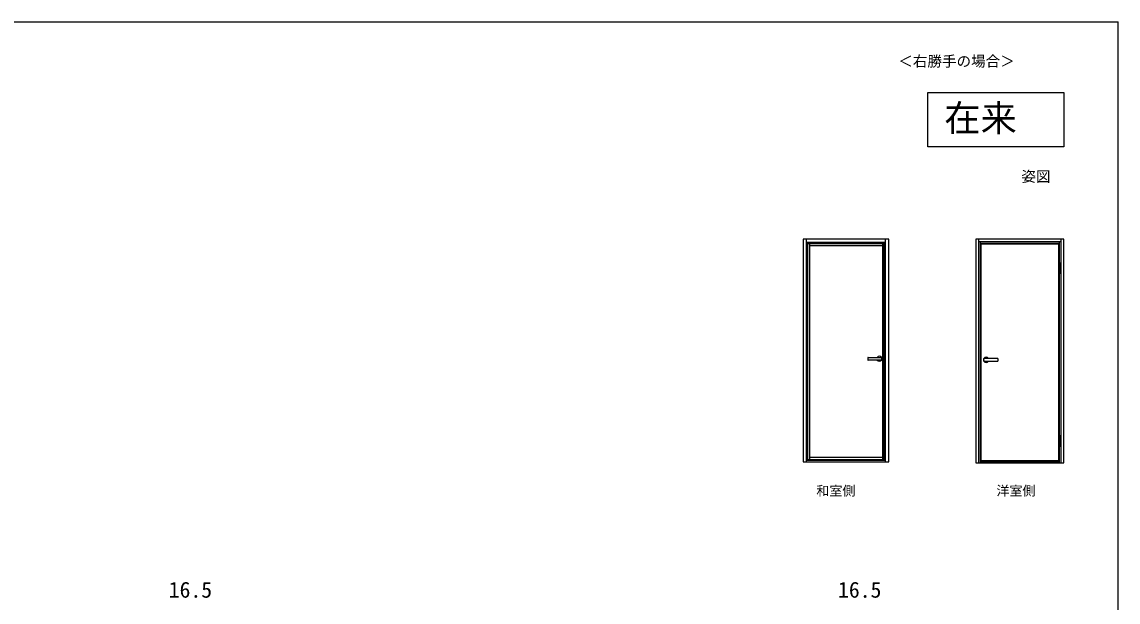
# Model space of a CAD drawing. Units: millimetres, scale not verified. Extents: x -438 to 438, y -652 to 649.
# Drawn here: x -67 to 438, y 356 to 623 of the extents above; entities that cross this region are included whole.
import ezdxf
from ezdxf.enums import TextEntityAlignment as Align

# ---------------------------------------------------------------- set-up
doc = ezdxf.new("R2010")
doc.units = ezdxf.units.MM
doc.header["$LTSCALE"] = 4
for name, color, linetype in [('0-1_USER1', 3, 'Continuous'), ('0-4_YKK_A1', 4, 'Continuous'), ('0-5_YKK_D', 6, 'Continuous'), ('0-6_YKK_ZWAK', 7, 'Continuous')]:
    doc.layers.add(name, color=color, linetype=linetype)
doc.styles.add('ＭＳ ゴシック', font='')
doc.styles.get('ＭＳ ゴシック').set_extended_font_data('MS Gothic')

msp = doc.modelspace()

# ---------------------------------------------------------------- linework, layer by layer
at = {"layer": '0-1_USER1'}
msp.add_lwpolyline([(350, 590.3), (412.5, 590.3), (412.5, 565.3), (350, 565.3)], close=True, dxfattribs=at)
at = {"layer": '0-4_YKK_A1'}
for p, q in [((330.5, 521.3), (294, 521.3)), ((330.5, 520.65), (294, 520.65)), ((294.65, 421), (294.65, 520.65)), ((295.45, 520.65), (295.45, 421.55)), ((295.45, 520), (329.05, 520)), ((329.05, 520.65), (329.05, 421.55)), ((329.85, 421), (329.85, 520.65)), ((330.5, 420.4), (330.5, 522.8)), ((332, 420.4), (332, 522.8)), ((373.2, 522.8), (373.2, 419.9)), ((411.3, 521.6), (373.2, 521.6)), ((410.5, 520.8), (374, 520.8)), ((410.25, 512.188), (410.25, 520.6)), ((410.5, 512.188), (410.5, 521.6)), ((411.3, 419.9), (411.3, 522.8)), ((410.25, 432.638), (410.25, 506.888)), ((410.5, 432.638), (410.5, 506.888)), ((322.349, 468.4), (322.349, 468.113)), ((322.399, 468.45), (328.649, 468.45)), ((328.649, 467.25), (322.399, 467.25)), ((328.699, 468.113), (328.699, 468.4)), ((328.699, 467.588), (328.699, 468.113)), ((328.699, 467.3), (328.699, 467.588)), ((375.7, 467.613), (375.7, 467.9)), ((375.7, 467.088), (375.7, 467.613)), ((375.7, 466.8), (375.7, 467.088)), ((382.15, 467.95), (375.75, 467.95)), ((375.75, 466.75), (382.15, 466.75)), ((382.2, 467.9), (382.2, 467.613)), ((410.25, 421.05), (410.25, 427.338)), ((410.5, 419.9), (410.5, 427.338)), ((292.5, 420.4), (294, 420.4)), ((330.5, 421), (294, 421)), ((294.65, 421.55), (329.85, 421.55)), ((295.45, 422.65), (329.05, 422.65)), ((330.5, 420.4), (332, 420.4)), ((410.5, 420.5), (374, 420.5)), ((374.25, 421.05), (410.25, 421.05))]:
    msp.add_line(p, q, dxfattribs=at)
for points in [[(332, 522.8), (292.5, 522.8), (292.5, 420.4)], [(294, 522.8), (294, 420.4), (330.5, 420.4)], [(412.5, 522.8), (372, 522.8), (372, 419.9), (374, 419.9)], [(374, 521.6), (374, 419.9), (410.5, 419.9)], [(410.25, 520.6), (374.25, 520.6), (374.25, 421.05)], [(410.5, 419.9), (412.5, 419.9), (412.5, 522.8)], [(322.349, 468.113), (322.349, 467.588), (322.349, 467.3)], [(382.2, 467.613), (382.2, 467.088), (382.2, 466.8)]]:
    msp.add_lwpolyline(points, dxfattribs=at)
for points in [[(410.045, 509.438), (410.755, 509.438), (410.755, 512.188), (410.045, 512.188)], [(410.043, 509.363), (410.758, 509.363), (410.758, 509.438), (410.043, 509.438)], [(410.045, 506.888), (410.755, 506.888), (410.755, 509.363), (410.045, 509.363)], [(410.043, 429.813), (410.758, 429.813), (410.758, 429.888), (410.043, 429.888)], [(410.045, 429.888), (410.755, 429.888), (410.755, 432.638), (410.045, 432.638)], [(410.045, 427.338), (410.755, 427.338), (410.755, 429.813), (410.045, 429.813)]]:
    msp.add_lwpolyline(points, close=True, dxfattribs=at)
for centre, radius, start, end in [((322.399, 468.4), 0.05, 90, 180), ((322.399, 467.3), 0.05, 180, 270), ((327.649, 467.85), 1.175, 30.63711, 149.29364), ((327.649, 467.85), 1.175, 210.70636, 329.36289), ((328.649, 468.4), 0.05, 0, 90), ((328.649, 467.3), 0.05, 270, 0), ((327.649, 467.85), 1.175, 333.33134, 26.66866), ((376.75, 467.35), 1.175, 153.33134, 206.66866), ((375.75, 467.9), 0.05, 90, 180), ((375.75, 466.8), 0.05, 180, 270), ((376.75, 467.35), 1.175, 30.70636, 149.36289), ((376.75, 467.35), 1.175, 210.63711, 329.29364), ((382.15, 467.9), 0.05, 0, 90), ((382.15, 466.8), 0.05, 270, 0)]:
    msp.add_arc(centre, radius, start, end, dxfattribs=at)
at = {"layer": '0-6_YKK_ZWAK'}
msp.add_line((-437.5, 622.8), (437.5, 622.8), dxfattribs=at)
msp.add_lwpolyline([(-437.5, -652.2), (437.5, -652.2), (437.5, 622.8)], dxfattribs=at)

# ---------------------------------------------------------------- texts
at = {"layer": '0-1_USER1', "style": 'ＭＳ ゴシック'}
for s, height, p in [(' ＜右勝手の場合＞', 4.912, (333, 600.8)), ('在来', 12.24, (357.5, 568.8)), ('姿図', 4.912, (393, 547.8)), ('和室側', 4.399, (298.591, 403.584)), ('洋室側', 4.399, (381.489, 403.618))]:
    msp.add_text(s, height=height, dxfattribs=at).set_placement(p, align=Align.BOTTOM_LEFT)
at = {"layer": '0-5_YKK_D', "style": 'ＭＳ ゴシック'}
for p in [(0.517, 355.73), (308.6, 355.73)]:
    msp.add_text('16.5', height=7.331, dxfattribs=at).set_placement(p, align=Align.BOTTOM_LEFT)

doc.saveas('drawing.dxf')
